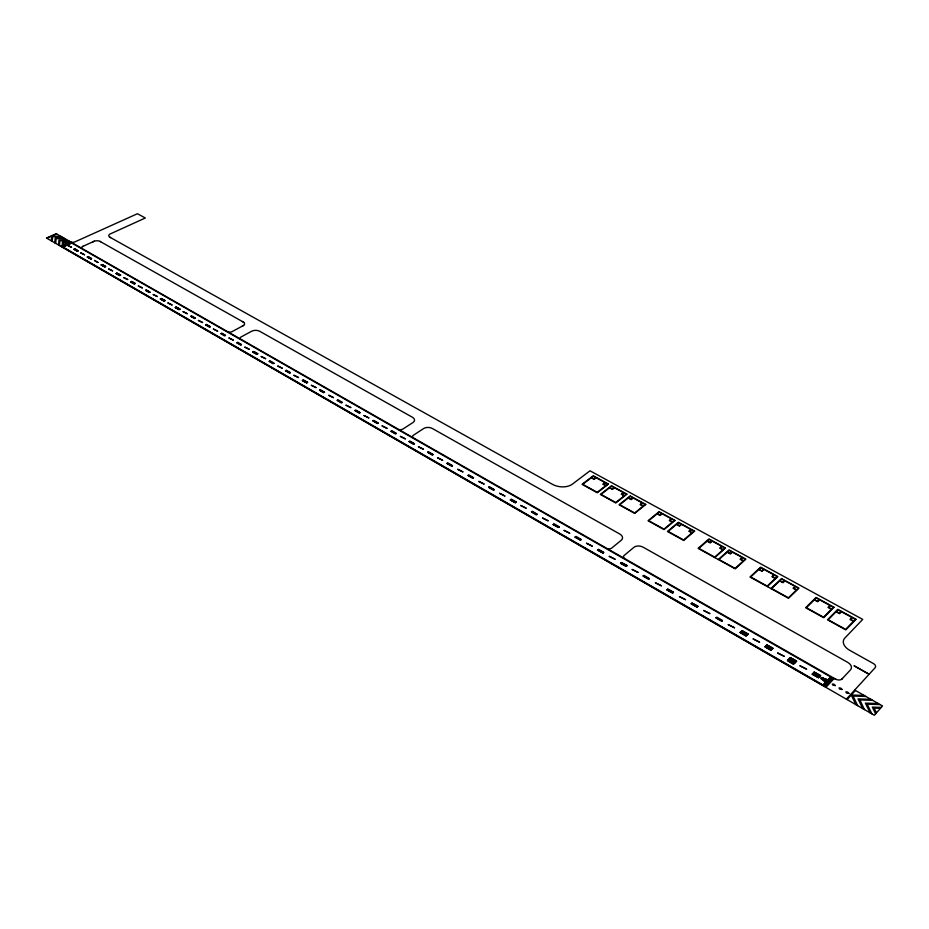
<?xml version="1.0" encoding="UTF-8"?>
<svg xmlns="http://www.w3.org/2000/svg" width="929" height="929" viewBox="0 0 929 929"><rect width="100%" height="100%" fill="white"/><g stroke="black" fill="none" stroke-linecap="round" stroke-linejoin="round"><path stroke-width="1.39" d="M62.208 245.57L62.475 242.248L68.978 242.527M58.55 245.012L58.933 240.216L68.328 240.623M54.776 242.841L55.183 238.068L64.566 238.463M63.23 245.117L63.427 242.794L67.968 242.98M51.304 240.832L51.722 236.082L61.093 236.489M59.456 245.535L59.886 240.762L69.245 241.145M55.682 243.363L56.135 238.614L65.471 238.985M52.21 241.354L52.674 236.628L61.999 237M842.487 678.437L841.709 679.25A5.226 3.437 18.4 0 1 835.995 679.354L834.614 678.565M846.354 699.154L875.118 667.73A4.273 2.752 18.9 0 0 873.423 663.561L849.559 650.23A12.553 8.047 18 0 1 844.786 638.107L862.716 619.399L589.996 470.806L572.334 484.172A14.237 8.814 7.5 0 1 552.395 484.299L109.622 237.058M847.085 699.583L855.423 690.468M841.767 679.204L850.569 669.763A7.525 4.912 18.3 0 0 847.701 662.365L643.228 547.239A6.758 4.355 10.6 0 0 633.926 547.32L623.905 555.67A3.913 2.532 10.3 0 0 624.044 558.12L624.265 558.352M834.137 678.484L825.997 687.17L60.873 246.173L70.349 241.912L71.382 242.202A3.728 1.846 -3.5 0 0 74.738 241.97L137.434 213.728L145.33 217.99L109.634 234.213A5.307 2.648 -2.7 0 0 109.413 236.895L110.574 237.592M793.482 664.34L787.374 660.693M793.772 664.038L787.676 660.391M794.074 663.736L787.966 660.089M795.7 662.075L789.604 658.429M795.979 661.796L789.882 658.15M770.884 650.416L764.892 646.828M745.941 636.086L740.053 632.556M770.931 588.568L781.475 578.593L798.986 588.15L788.524 598.276L749.97 577.002L760.584 567.189L777.84 576.607L767.284 586.559M721.694 621.327L715.911 617.866M722.507 620.56L716.735 617.111M718.303 559.525L729.044 549.956L745.894 559.153L735.211 568.85L698.132 548.389L708.955 538.983L725.549 548.04L714.784 557.586M648.535 579.324L643.077 576.05M649.371 578.604L643.913 575.341M603.757 552.43L598.497 549.271M581.217 539.494L576.05 536.393M559.212 526.871L554.137 523.817M536.381 514.945L531.388 511.937M537.241 514.283L532.247 511.287M493.415 490.245L488.596 487.353M494.274 489.618L489.467 486.726M472.745 478.389L468.019 475.543M473.616 477.773L468.89 474.928M451.668 466.288L447.023 463.49M452.539 465.684L447.894 462.886M432.182 455.105L427.607 452.342M433.053 454.502L428.49 451.761M413.451 444.329L408.957 441.612M409.84 441.031L414.439 443.667M395.452 433.994L391.028 431.323M396.335 433.413L391.91 430.754M377.255 423.543L372.889 420.918M378.138 422.974L373.783 420.349M359.209 413.184L354.913 410.595M360.092 412.627L355.807 410.037M341.396 402.965L337.169 400.411M342.29 402.408L338.063 399.865M323.664 392.77L319.506 390.261M324.558 392.224L320.4 389.727M289.476 373.133L285.447 370.694M290.371 372.61L286.341 370.183M92.807 241.865L94.607 241.087A4.866 2.439 -3.1 0 1 99.647 241.203L243.735 322.282M273.126 363.75L269.155 361.346M274.02 363.239L270.049 360.835M240.599 345.065L236.744 342.731M241.505 344.566L237.65 342.244M243.619 325.429L231.855 331.734A3.948 2.183 -1.1 0 1 228.313 332.036L228.244 332.013M224.621 335.903L220.823 333.604M225.526 335.415L221.729 333.128M209.408 327.159L205.669 324.895M210.314 326.671L206.575 324.418M194.498 318.601L190.805 316.371M195.392 318.136L191.711 315.906M149.105 292.53L145.574 290.394M150.01 292.078L146.492 289.941M91.634 258.576L88.313 256.555M74.854 248.844L78.141 250.83M82.553 246.522L94.293 241.192M46.822 238.254L56.611 233.922M242.225 326.172L243.932 325.173A5.075 2.787 -0.9 0 0 244.037 322.549L242.411 321.539M83.099 246.278L82.426 246.591A3.124 1.568 -3.4 0 0 82.344 248.624M865.933 696.471L853.124 696.065L857.641 705.657M872.726 700.35L859.882 699.943L864.458 709.593M880.111 704.577L867.245 704.17L871.878 713.867M880.448 708.351L874.177 708.153L876.442 712.868M864.167 695.461L851.266 695.008L855.864 704.646M870.949 699.34L858.024 698.887L862.681 708.56M878.335 703.555L865.375 703.102L870.09 712.833M881.284 707.399L872.296 707.074L875.594 713.832M824.429 679.436L826.647 679.529L825.08 678.634M826.078 679.32C820.168 679.447 829.132 679.656 824.406 681.305C820.377 677.961 824.522 681.84 825.498 680.167M398.866 429.535L398.959 429.558A4.227 2.555 2.8 0 0 402.687 429.186L413.033 422.486A6.097 3.658 3 0 0 412.488 417.307L259.69 331.27A5.737 3.182 -0.6 0 0 251.596 331.258L240.832 337.099A3.321 1.846 -0.9 0 0 240.344 338.841L240.472 339.004M607.403 548.714L607.508 548.737A4.645 2.996 9.6 0 0 611.456 548.273L621.327 540.202A6.689 4.285 9.7 0 0 619.759 534.012L432.357 428.501A6.189 3.739 3.6 0 0 423.659 428.524L413.15 435.422A3.553 2.16 3.3 0 0 412.917 437.466L413.091 437.664M100.042 241.377L100.68 241.726M835.891 679.296L56.228 233.713L46.45 238.033L874.317 715.272L882.55 705.97L854.692 690.05M822.362 677.938L823.663 678.205L821.991 677.752A1.335 0.883 18.1 0 1 821.805 677.346L821.956 678.065A1.463 0.964 18.1 0 0 822.618 678.53L823.686 678.321L822.281 677.845M820.702 678.182C821.306 679.761 825.057 679.714 820.725 678.158M848.897 693.394L846.47 693.069L845.843 691.884L847.469 691.989L848.897 693.394M842.057 689.457L839.63 689.132L839.015 687.959L840.64 688.052L842.057 689.457M835.31 685.567L832.895 685.242L832.279 684.069L833.894 684.174L835.31 685.567M854.204 665.849L869.138 674.257L854.204 665.849M826.136 685.823L823.315 684.661L826.136 685.823M826.729 685.196L823.907 684.034L826.729 685.196M827.333 684.557L824.511 683.384L827.333 684.557M827.925 683.918L825.103 682.757L827.925 683.918M828.494 683.314L825.672 682.153L828.494 683.314M829.051 682.722L826.229 681.561L829.051 682.722M829.899 681.816L827.089 680.655L829.899 681.816M830.491 681.189L827.669 680.028L830.491 681.189M831.083 680.562L828.262 679.401L831.083 680.562M831.676 679.923L828.854 678.774L831.676 679.923M832.256 679.308L829.434 678.158L832.256 679.308M832.848 678.681L830.038 677.52L832.848 678.681M833.406 678.518L825.811 686.601L61.442 246.162L70.267 242.19L833.406 678.518M824.476 680.597L823.547 680.353L824.476 680.597M818.612 677.729L812.213 674.199L818.612 677.729M818.902 677.415L812.503 673.897L818.902 677.415M819.181 677.136L812.782 673.606L819.181 677.136M819.645 676.637L813.061 673.316L819.645 676.637M819.959 676.312L813.56 672.793L819.959 676.312M820.284 675.964L813.897 672.445L820.284 675.964M820.597 675.638L814.199 672.12L820.597 675.638M806.569 669.124L800.032 665.838L806.569 669.124M853.472 621.304L845.669 629.397L828.215 619.759L836.077 611.781L839.526 613.674L841.442 611.712L851.905 617.425L849.989 619.399L853.472 621.304M855.388 619.329L853.693 621.083L850.616 619.388L852.299 617.646L855.388 619.329M856.027 619.306L845.808 629.897L827.495 619.782L837.784 609.343L856.027 619.306M794.446 663.364L788.164 659.892L794.446 663.364M794.713 663.074L788.431 659.613L794.713 663.074M795.189 662.598L788.709 659.335L795.189 662.598M795.503 662.272L789.22 658.824L795.503 662.272M796.35 661.413L790.08 657.953L796.35 661.413M796.629 661.123L790.347 657.674L796.629 661.123M841.047 611.491L839.351 613.233L836.297 611.561L838.004 609.83L841.047 611.491M784.169 656.28L777.736 653.041L784.169 656.28M831.432 609.25L823.558 617.193L806.372 607.705L814.303 599.867L817.694 601.725L819.645 599.797L829.934 605.429L827.994 607.369L831.432 609.25M833.359 607.299L831.652 609.018L828.622 607.357L830.329 605.638L833.359 607.299M833.998 607.276L823.686 617.68L805.652 607.729L816.034 597.463L833.998 607.276M819.25 599.588L817.532 601.295L814.524 599.646L816.243 597.951L819.25 599.588M771.279 650.021L765.101 646.619L771.279 650.021M771.558 649.754L765.368 646.352L771.558 649.754M772.347 648.953L766.17 645.562L772.347 648.953M772.684 648.628L766.506 645.225L772.684 648.628M772.998 648.314L766.82 644.912L772.998 648.314M772.115 649.359L765.74 646.143L772.115 649.359M759.527 642.136L753.198 638.955L759.527 642.136M796.397 590.066L788.407 597.8L771.651 588.556L779.686 580.927L783.008 582.738L784.97 580.869L795.015 586.35L793.052 588.231L796.397 590.066M798.348 588.173L796.617 589.845L793.656 588.231L795.398 586.559L798.348 588.173M746.335 635.703L740.262 632.359L746.335 635.703M746.626 635.436L740.541 632.092L746.626 635.436M747.079 634.995L740.808 631.836L747.079 634.995M747.427 634.658L741.354 631.314L747.427 634.658M747.764 634.333L741.69 630.988L747.764 634.333M748.077 634.019L742.016 630.686L748.077 634.019M734.502 627.772L728.29 624.648L734.502 627.772M784.587 580.66L782.845 582.309L779.919 580.706L781.661 579.057L784.587 580.66M775.239 578.488L767.18 586.083L750.678 576.979L758.784 569.489L762.047 571.265L764.033 569.431L773.915 574.83L771.941 576.688L775.239 578.488M777.213 576.619L775.46 578.268L772.545 576.677L774.298 575.028L777.213 576.619M722.297 620.769L716.131 617.669L722.297 620.769M763.661 569.222L761.896 570.847L759.016 569.268L760.77 567.642L763.661 569.222M709.768 613.581L703.659 610.504L709.768 613.581M697.052 607.032L691.199 603.804L697.052 607.032M697.563 606.567L691.501 603.525L697.563 606.567M697.876 606.277L692.024 603.06L697.876 606.277M743.27 560.988L735.118 568.397L719 559.502L727.198 552.198L730.391 553.939L732.4 552.14L742.05 557.423L740.053 559.235L743.27 560.988M745.267 559.177L743.502 560.779L740.657 559.223L742.422 557.621L745.267 559.177M685.486 599.646L679.482 596.627L685.486 599.646M732.029 551.942L730.252 553.533L727.43 551.989L729.219 550.409L732.029 551.942M672.631 593.004L666.883 589.845L672.631 593.004M673.142 592.563L667.185 589.567L673.142 592.563M673.455 592.272L667.707 589.114L673.455 592.272M722.913 549.852L714.703 557.133L698.829 548.377L707.085 541.189L710.221 542.908L712.253 541.142L721.763 546.333L719.743 548.11L722.913 549.852M724.934 548.064L723.145 549.643L720.347 548.11L722.123 546.531L724.934 548.064M661.32 585.769L655.421 582.82L661.32 585.769M711.893 540.945L710.093 542.501L707.317 540.98L709.117 539.424L711.893 540.945M649.15 578.79L643.298 575.864L649.15 578.79M691.942 532.898L683.639 539.993L668.125 531.434L676.475 524.432L679.54 526.116L681.584 524.386L690.886 529.46L688.842 531.202L691.942 532.898M693.975 531.156L692.175 532.7L689.434 531.202L691.234 529.658L693.975 531.156M694.59 531.133L683.721 540.434L667.44 531.458L678.367 522.284L694.59 531.133M638.026 572.403L632.208 569.489L638.026 572.403M681.236 524.2L679.424 525.721L676.707 524.235L678.518 522.713L681.236 524.2M626.169 566.33L620.607 563.276L626.169 566.33M626.68 565.889L620.92 563.009L626.68 565.889M627.005 565.622L621.443 562.568L627.005 565.622M675 520.437L664.061 529.588L648.036 520.739L659.021 511.716L675 520.437M671.702 518.986L669.89 520.495L672.584 521.97L674.396 520.461L671.702 518.986M672.352 522.168L663.991 529.158L648.709 520.728L657.117 513.83L660.136 515.49L662.191 513.795L671.353 518.8L669.298 520.507L672.352 522.168M615.01 559.2L609.296 556.343L615.01 559.2M661.843 513.598L660.02 515.096L657.349 513.632L659.172 512.146L661.843 513.598M603.014 553.045L597.556 550.038L603.014 553.045M603.536 552.616L597.87 549.782L603.536 552.616M643.1 506.166L634.67 512.971L619.724 504.737L628.201 498.014L631.151 499.628L633.23 497.967L642.183 502.868L640.116 504.528L643.1 506.166M645.167 504.493L643.344 505.968L640.696 504.528L642.531 503.053L645.167 504.493M645.771 504.482L634.728 513.4L619.051 504.749L630.141 495.947L645.771 504.482M592.168 546.089L586.547 543.279L592.168 546.089M580.462 540.097L575.097 537.148L580.462 540.097M580.997 539.668L575.423 536.892L580.997 539.668M630.28 496.365L628.434 497.816L631.058 499.245L632.893 497.781L630.28 496.365M624.218 495.831L615.741 502.531L601.017 494.414L609.529 487.795L612.443 489.386L614.534 487.76L623.359 492.579L621.28 494.216L624.218 495.831M626.297 494.193L624.462 495.645L621.861 494.216L623.696 492.765L626.297 494.193M626.901 494.17L615.799 502.949L600.343 494.425L611.491 485.762L626.901 494.17M569.663 533.176L564.135 530.413L569.663 533.176M614.197 487.574L612.35 489.014L609.772 487.609L611.619 486.169L614.197 487.574M558.457 527.451L553.185 524.56L558.457 527.451M558.991 527.045L553.498 524.304L558.991 527.045M605.754 485.728L597.231 492.324L582.715 484.311L591.274 477.796L594.142 479.364L596.244 477.773L604.942 482.523L602.851 484.137L605.754 485.728M607.845 484.102L605.998 485.53L603.432 484.137L605.278 482.708L607.845 484.102M608.437 484.09L597.277 492.73L582.042 484.323L593.248 475.799L608.437 484.09M548.075 520.786L542.641 518.068L548.075 520.786M595.907 477.587L594.061 479.004L591.518 477.611L593.376 476.205L595.907 477.587M537.032 514.445L531.632 511.751L537.032 514.445M526.046 508.14L520.693 505.481L526.046 508.14M515.444 502.763L510.346 499.965L515.444 502.763M515.978 502.368L510.671 499.721L515.978 502.368M516.315 502.113L511.217 499.326L516.315 502.113M504.819 495.958L499.558 493.334L504.819 495.958M494.054 489.78L488.828 487.179L494.054 489.78M484.009 484.009L478.818 481.431L484.009 484.009M473.407 477.924L468.251 475.369L473.407 477.924M462.851 471.862L457.742 469.331L462.851 471.862M452.33 465.835L447.267 463.316L452.33 465.835M442.61 460.25L437.582 457.765L442.61 460.25M432.844 454.653L427.851 452.179L432.844 454.653M423.403 449.23L418.445 446.779L423.403 449.23M414.102 443.899L409.19 441.461L414.102 443.899M405.299 438.836L400.411 436.421L405.299 438.836M396.114 433.564L391.26 431.172L396.114 433.564M386.952 428.304L382.133 425.935L386.952 428.304M377.917 423.125L373.133 420.767L377.917 423.125M368.79 417.887L364.04 415.542L368.79 417.887M359.871 412.766L355.157 410.444L359.871 412.766M350.756 407.541L346.076 405.23L350.756 407.541M342.069 402.547L337.424 400.26L342.069 402.547M333.43 397.6L328.82 395.324L333.43 397.6M324.326 392.363L319.739 390.11L324.326 392.363M315.965 387.567L311.412 385.338L315.965 387.567M306.709 382.899L302.401 380.542L306.709 382.899M307.255 382.574L302.738 380.356L307.255 382.574M307.604 382.365L303.307 380.019L307.604 382.365M298.43 377.499L293.936 375.304L298.43 377.499M290.138 372.75L285.679 370.555L290.138 372.75M282.288 368.244L277.864 366.072L282.288 368.244M273.788 363.367L269.398 361.207L273.788 363.367M265.601 358.664L261.235 356.527L265.601 358.664M256.868 354.286L252.746 352.033L256.868 354.286M257.426 353.972L253.083 351.847L257.426 353.972M257.763 353.775L253.652 351.534L257.763 353.775M249.251 349.281L244.942 347.167L249.251 349.281M241.25 344.694L236.965 342.592L241.25 344.694M233.272 340.119L229.022 338.04L233.272 340.119M225.294 335.532L221.079 333.476L225.294 335.532M217.595 331.119L213.403 329.063L217.595 331.119M210.082 326.799L205.913 324.767L210.082 326.799M202.557 322.491L198.411 320.459L202.557 322.491M195.171 318.252L191.06 316.243L195.171 318.252M187.217 313.677L183.129 311.691L187.217 313.677M179.111 309.624L175.267 307.534L179.111 309.624M179.669 309.345L175.604 307.371L179.669 309.345M180.017 309.16L176.173 307.069L180.017 309.16M171.993 304.944L167.952 302.97L171.993 304.944M164.119 301.031L160.334 298.964L164.119 301.031M164.677 300.752L160.671 298.79L164.677 300.752M165.025 300.566L161.24 298.511L165.025 300.566M157.268 296.49L153.273 294.551L157.268 296.49M149.778 292.194L145.818 290.266L149.778 292.194M142.288 287.897L138.363 285.981L142.288 287.897M134.322 283.914L130.641 281.905L134.322 283.914M134.879 283.647L130.977 281.742L134.879 283.647M135.228 283.473L131.546 281.464L135.228 283.473M127.668 279.513L123.789 277.62L127.668 279.513M119.725 275.541L116.09 273.556L119.725 275.541M120.294 275.274L116.427 273.393L120.294 275.274M120.631 275.1L116.996 273.126L120.631 275.1M112.583 270.85L108.751 268.992L112.583 270.85M104.745 266.913L101.156 264.962L104.745 266.913M105.291 266.658L101.482 264.811L105.291 266.658M105.651 266.484L102.062 264.544L105.651 266.484M94.514 260.48L97.975 262.466L94.514 260.48M90.833 258.947L87.291 257.031L90.833 258.947M91.402 258.692L87.64 256.868L91.402 258.692M84.539 254.755L80.8 252.943L84.539 254.755M73.948 249.251L77.339 251.202L73.948 249.251M74.506 248.995L77.897 250.946L74.506 248.995M71.487 247.265L67.794 245.477L71.487 247.265M63.567 246.696L61.906 246.069L63.567 246.696M64.252 246.394L62.58 245.767L64.252 246.394M64.96 246.069L63.288 245.442L64.96 246.069M65.645 245.767L63.973 245.14L65.645 245.767M66.307 245.465L64.647 244.838L66.307 245.465M66.958 245.175L65.297 244.548L66.958 245.175M67.945 244.722L66.284 244.106L67.945 244.722M68.63 244.42L66.969 243.793L68.63 244.42M69.315 244.106L67.654 243.479L69.315 244.106M70.012 243.793L68.34 243.177L70.012 243.793M70.685 243.491L69.013 242.875L70.685 243.491M71.37 243.177L69.71 242.562L71.37 243.177"/></g></svg>
